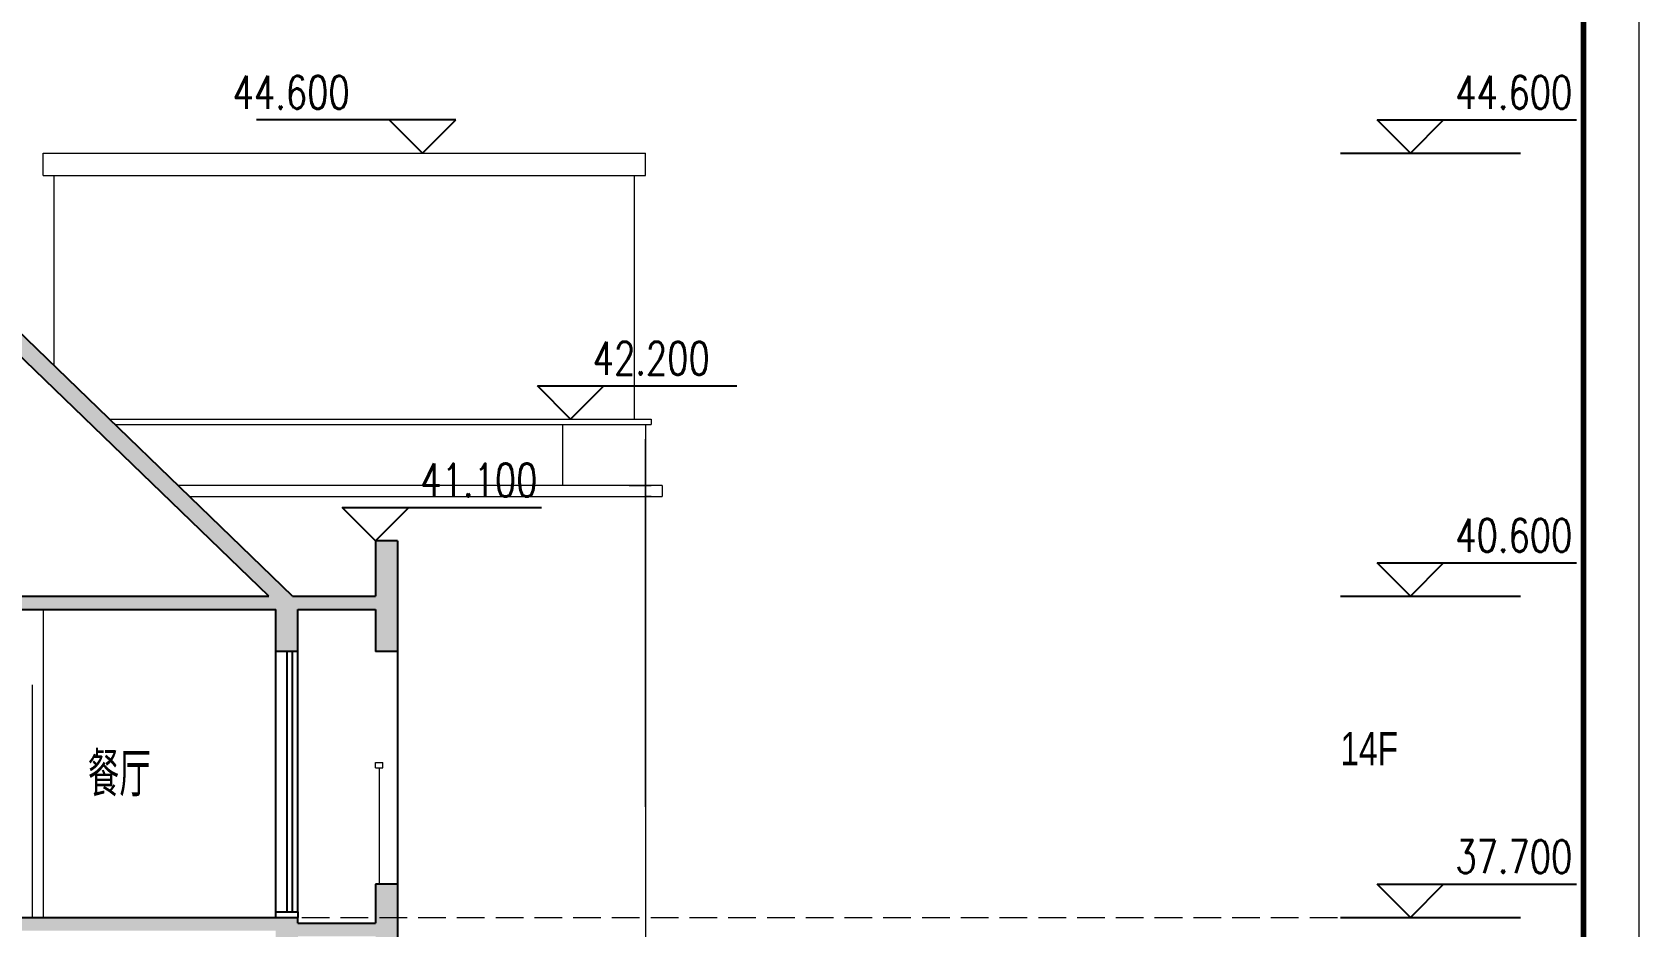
# Model space of a CAD drawing. Extents: x 1332633 to 1595679, y 264824 to 640777.
# Drawn here: x 1581172 to 1595679, y 311744 to 319822 of the extents above; entities that cross this region are included whole.
import ezdxf
from ezdxf.enums import TextEntityAlignment as Align

# ---------------------------------------------------------------- set-up
doc = ezdxf.new("R2010")
doc.units = 0
doc.header["$LTSCALE"] = 1000
doc.header["$MEASUREMENT"] = 0
doc.linetypes.add('DASH', pattern=[0.35, 0.25, -0.1])
doc.linetypes.add('DOTE', pattern=[2.42, 2, -0.2, 0.02, -0.2])
for name, color, linetype, lineweight in [('_公共_图框', 4, 'CONTINUOUS', 5), ('DOTE', 1, 'DOTE', 13), ('PUB_TEXT', 7, 'CONTINUOUS', 13), ('木头', 44, 'CONTINUOUS', 13)]:
    doc.layers.add(name, color=color, linetype=linetype, lineweight=lineweight)
for name, color, linetype in [('A-Balcony(建筑阳台)', 32, 'CONTINUOUS'), ('A-Hz1(房间名称)', 4, 'CONTINUOUS'), ('A-Hz1汉字注明（平、立面、房间名称等）', 7, 'CONTINUOUS'), ('A-Wall(建筑墙)', 255, 'CONTINUOUS'), ('A-WINDOW(建筑门窗)', 4, 'CONTINUOUS'), ('DIM_ELEV', 3, 'CONTINUOUS'), ('hatch', 251, 'CONTINUOUS')]:
    doc.layers.add(name, color=color, linetype=linetype)
doc.styles.add('_TCH_DIM', font='SIMPLEX', dxfattribs={"width": 0.8, "bigfont": 'HZTXT'})
doc.styles.add('sunyat', font='3yromanc.shx', dxfattribs={"width": 0.75, "bigfont": '3yhztxt.shx'})
doc.styles.add('SUNYAT1', font='3yromans.shx', dxfattribs={"width": 0.75, "bigfont": '3yhztxt.shx'})
doc.styles.add('图框文字', font='SIMKAI.TTF')

# ---------------------------------------------------------------- blocks, each defined once
blk = doc.blocks.new('qqwqw')
at = {"layer": '_公共_图框'}
blk.add_lwpolyline([(-63075, 0), (0, 0), (0, 29700), (-63075, 29700)], close=True, dxfattribs=at)
at = {"layer": '_公共_图框', "const_width": 50}
blk.add_lwpolyline([(-61825, 500), (-500, 500), (-500, 29200), (-61825, 29200)], close=True, dxfattribs=at)
at = {"layer": '_公共_图框', "style": '图框文字'}
for tag, height, p in [('建设单位', 250, (-2500, 19150)), ('合作单位', 250, (-2527, 16842)), ('项目名称', 250, (-2500, 15150)), ('项目编号', 250, (-2500, 13150)), ('建筑', 175, (-1300, 2800)), ('方案深化', 175, (-1300, 2450)), ('1:100', 175, (-1300, 2100)), ('20090705', 175, (-1300, 1750)), ('图号', 175, (-1300, 1225))]:
    blk.add_attdef(tag, text='', height=height, dxfattribs=at).set_placement(p, align=Align.MIDDLE_CENTER)

msp = doc.modelspace()

# ---------------------------------------------------------------- hatches: boundary and pattern name
at = {"layer": 'hatch', "ltscale": 0.2}
msp.add_hatch(color=256, dxfattribs=at).paths.add_polyline_path([(1584472, 315229), (1584272, 315229), (1584272, 314729), (1583524, 314729), (1580764, 317396), (1580833, 317468), (1580761, 317537), (1580587, 317357), (1580617, 317329), (1583309, 314729), (1577467, 314729), (1575567, 314729), (1575567, 315129), (1575567, 315729), (1575417, 315729), (1575417, 315229), (1573972, 315229), (1573972, 315729), (1573772, 315729), (1573772, 315529), (1573872, 315529), (1573872, 315129), (1574372, 315129), (1574372, 314749), (1574572, 314749), (1574572, 315129), (1575367, 315129), (1575367, 314609), (1575567, 314609), (1583372, 314609), (1583372, 314229), (1583572, 314229), (1583572, 314609), (1584272, 314609), (1584272, 314229), (1584472, 314229)])
h = msp.add_hatch(color=256, dxfattribs=at)
h.paths.add_polyline_path([(1584472, 311829), (1584272, 311829), (1584272, 311779), (1583572, 311779), (1583572, 311829), (1574372, 311829), (1574372, 311779), (1572972, 311779), (1572972, 311829), (1572772, 311829), (1572772, 311329), (1572972, 311329), (1572972, 311659), (1574372, 311659), (1574372, 311329), (1574572, 311329), (1574572, 311709), (1583372, 311709), (1583372, 311329), (1583572, 311329), (1583572, 311659), (1584272, 311659), (1584272, 311329), (1584472, 311329)])
h.paths.add_polyline_path([(1584472, 312129), (1584272, 312129), (1584272, 311829), (1584472, 311829)])
h.paths.add_polyline_path([(1572972, 312129), (1572772, 312129), (1572772, 311829), (1572972, 311829)])

# ---------------------------------------------------------------- linework, layer by layer
at = {"layer": 'A-Balcony(建筑阳台)'}
msp.add_line((1584472, 314229, 0), (1584472, 312129, 0), dxfattribs=at)
at = {"layer": 'A-Wall(建筑墙)'}
for p, q in [((1583309, 314729, 0), (1580587, 317357, 0)), ((1583524, 314729, 0), (1580764, 317396, 0)), ((1584472, 315229, 0), (1584272, 315229, 0)), ((1584272, 315229, 0), (1584272, 314729, 0)), ((1584472, 315229, 0), (1584472, 314229, 0)), ((1577467, 314729, 0), (1583309, 314729, 0)), ((1583524, 314729, 0), (1584272, 314729, 0)), ((1575367, 314609, 0), (1583372, 314609, 0)), ((1583372, 314229, 0), (1583372, 314609, 0)), ((1583372, 314229, 0), (1583372, 314559, 0)), ((1583572, 314609, 0), (1584272, 314609, 0)), ((1583572, 314229, 0), (1583572, 314609, 0)), ((1584272, 314609, 0), (1584272, 314229, 0)), ((1583372, 314229, 0), (1583372, 314229, 0)), ((1583572, 314229, 0), (1583372, 314229, 0)), ((1583572, 314229, 0), (1583372, 314229, 0)), ((1583572, 314229, 0), (1583572, 314229, 0)), ((1584472, 314229, 0), (1584272, 314229, 0)), ((1584472, 314229, 0), (1584272, 314229, 0)), ((1584472, 312129, 0), (1584272, 312129, 0)), ((1584272, 312129, 0), (1584272, 311779, 0)), ((1584472, 312129, 0), (1584472, 311329, 0)), ((1573772, 311829, 0), (1583572, 311829, 0)), ((1583572, 311779, 0), (1583572, 311829, 0)), ((1583572, 311779, 0), (1584272, 311779, 0))]:
    msp.add_line(p, q, dxfattribs=at)
at = {"layer": 'A-WINDOW(建筑门窗)'}
for p, q in [((1583372, 311879, 0), (1583372, 314229, 0)), ((1583572, 311879, 0), (1583572, 314229, 0)), ((1583372, 311879, 0), (1583572, 311879, 0)), ((1583572, 311879, 0), (1583572, 311829, 0))]:
    msp.add_line(p, q, dxfattribs=at)
at = {"layer": 'A-WINDOW(建筑门窗)', "elevation": 0}
msp.add_lwpolyline([(1583522, 314229), (1583472, 314229), (1583472, 311879), (1583522, 311879)], close=True, dxfattribs=at)
msp.add_lwpolyline([(1583372, 311829), (1583372, 311879), (1583572, 311879), (1583572, 311829)], dxfattribs=at)
at = {"layer": 'DIM_ELEV'}
for p, q in [((1584996, 319029, 0), (1583196, 319029, 0)), ((1584696, 318729, 0), (1584396, 319029, 0)), ((1584696, 318729, 0), (1584996, 319029, 0)), ((1593616, 318729, 0), (1593316, 319029, 0)), ((1593316, 319029, 0), (1595116, 319029, 0)), ((1593616, 318729, 0), (1593916, 319029, 0)), ((1592985, 318729, 0), (1594610, 318729, 0)), ((1586034, 316329, 0), (1585734, 316629, 0)), ((1585734, 316629, 0), (1587534, 316629, 0)), ((1586034, 316329, 0), (1586334, 316629, 0)), ((1584272, 315229, 0), (1583972, 315529, 0)), ((1583972, 315529, 0), (1585772, 315529, 0)), ((1584272, 315229, 0), (1584572, 315529, 0)), ((1593616, 314730, 0), (1593316, 315030, 0)), ((1593316, 315030, 0), (1595116, 315030, 0)), ((1593616, 314730, 0), (1593916, 315030, 0)), ((1592986, 314729, 0), (1594611, 314729, 0)), ((1593616, 311830, 0), (1593316, 312130, 0)), ((1593316, 312130, 0), (1595116, 312130, 0)), ((1593616, 311830, 0), (1593916, 312130, 0)), ((1592986, 311829, 0), (1594611, 311829, 0))]:
    msp.add_line(p, q, dxfattribs=at)
at = {"layer": 'DOTE', "linetype": 'DASH'}
msp.add_line((1568207, 311829, 0), (1592973, 311829, 0), dxfattribs=at)
at = {"layer": '木头'}
for p, q in [((1581272, 318729, 0), (1586711, 318729, 0)), ((1581272, 318529, 0), (1581272, 318729, 0)), ((1586711, 318529, 0), (1586711, 318729, 0)), ((1581272, 318529, 0), (1586711, 318529, 0)), ((1581372, 316808, 0), (1581372, 318529, 0)), ((1586611, 316720, 0), (1586611, 318529, 0)), ((1586611, 316453, 0), (1586611, 316720, 0)), ((1586611, 316329, 0), (1586611, 316453, 0)), ((1581868, 316329, 0), (1586761, 316329, 0)), ((1581919, 316279, 0), (1586711, 316279, 0)), ((1585961, 316279, 0), (1585961, 315729, 0)), ((1586711, 316279, 0), (1586711, 315729, 0)), ((1586711, 316279, 0), (1586761, 316279, 0)), ((1586761, 316329, 0), (1586761, 316279, 0)), ((1586711, 312829, 0), (1586711, 316148, 0)), ((1586711, 316148, 0), (1586711, 315629, 0)), ((1586861, 315729, 0), (1582489, 315729, 0)), ((1586561, 315729, 0), (1585411, 315729, 0)), ((1586561, 315729, 0), (1586761, 315729, 0)), ((1586861, 315729, 0), (1586861, 315629, 0)), ((1582592, 315629, 0), (1586861, 315629, 0)), ((1585411, 315629, 0), (1586711, 315629, 0)), ((1586761, 315629, 0), (1586711, 315629, 0)), ((1586711, 315629, 0), (1586711, 294429, 0)), ((1581272, 314609, 0), (1581272, 311829, 0)), ((1581172, 313929, 0), (1581172, 311829, 0)), ((1584272, 313179, 0), (1584272, 313229, 0)), ((1584272, 313229, 0), (1584338, 313229, 0)), ((1584338, 313179, 0), (1584338, 313229, 0)), ((1584272, 313179, 0), (1584338, 313179, 0)), ((1584305, 313179, 0), (1584305, 312129, 0))]:
    msp.add_line(p, q, dxfattribs=at)

# ---------------------------------------------------------------- block references
at = {"layer": 'A-Wall(建筑墙)', "xscale": -1, "rotation": 270}
msp.add_blockref('qqwqw', (1565979, 327899, 0), dxfattribs=at)

# ---------------------------------------------------------------- texts
at = {"layer": 'A-Hz1(房间名称)', "style": 'SUNYAT1', "width": 0.75}
msp.add_text('餐厅', height=400, dxfattribs=at).set_placement((1581674, 312921, 0))
at = {"layer": 'A-Hz1汉字注明（平、立面、房间名称等）', "style": 'sunyat', "width": 0.75}
msp.add_text('14F', height=300, dxfattribs=at).set_placement((1592985, 313204, 0))
at = {"layer": 'PUB_TEXT', "style": '_TCH_DIM', "width": 0.752941}
for s, p in [('44.600', (1582983, 319129, 0)), ('44.600', (1594022, 319129, 0)), ('42.200', (1586234, 316729, 0)), ('41.100', (1584678, 315629, 0)), ('40.600', (1594022, 315130, 0)), ('37.700', (1594022, 312230, 0))]:
    msp.add_text(s, height=297.5, dxfattribs=at).set_placement(p)

doc.saveas('drawing.dxf')
